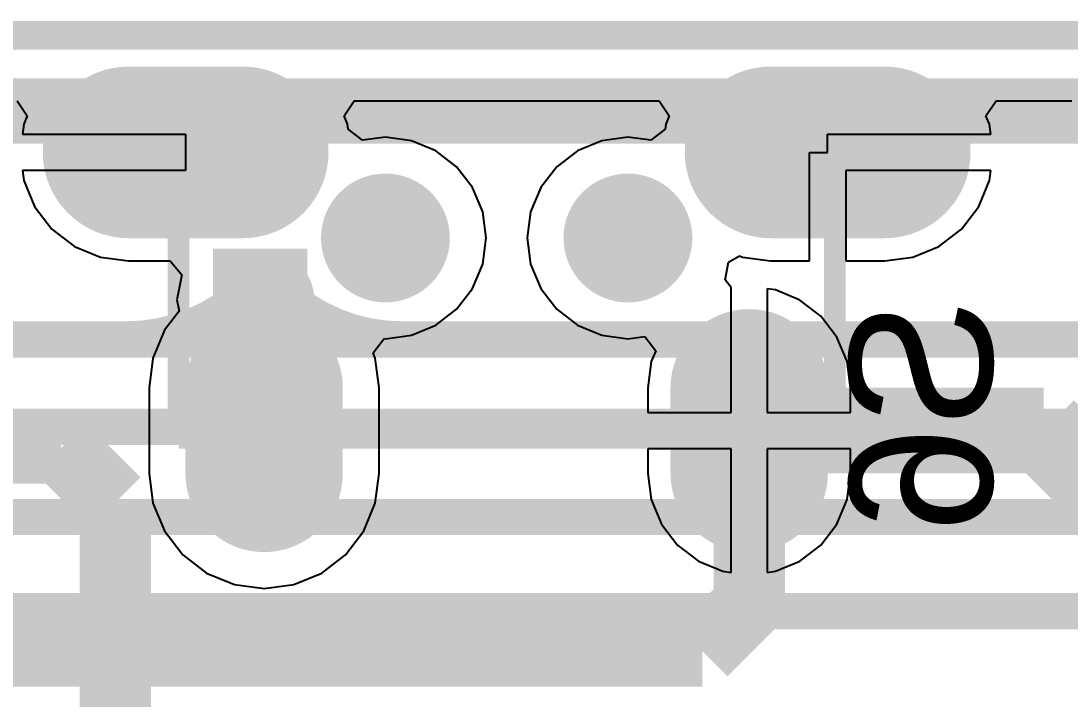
# Model space of a CAD drawing. Extents: x 81 to 196, y 150 to 213.
# Drawn here: x 114.26 to 121.62, y 208.38 to 213.14 of the extents above; entities that cross this region are included whole.
import ezdxf

# ---------------------------------------------------------------- set-up
doc = ezdxf.new("R2010")
doc.units = 0
doc.header["$MEASUREMENT"] = 0
for name, color, linetype in [('BOTTOMLAYER', 5, 'CONTINUOUS'), ('BOTTOMOVERLAY', 54, 'CONTINUOUS'), ('BOTTOMPASTE', 16, 'CONTINUOUS'), ('BOTTOMSOLDER', 6, 'CONTINUOUS'), ('KEEPOUTLAYER', 6, 'CONTINUOUS'), ('MULTILAYER', 9, 'CONTINUOUS'), ('TOPLAYER', 1, 'CONTINUOUS')]:
    doc.layers.add(name, color=color, linetype=linetype)

msp = doc.modelspace()

# ---------------------------------------------------------------- linework, layer by layer
at = {"layer": 'BOTTOMLAYER'}
for p, q in [((114.232246, 212.584515), (114.302804, 212.478917)), ((116.522729, 212.478917), (116.593287, 212.584515)), ((116.593287, 212.584515), (118.73227, 212.584515)), ((118.73227, 212.584515), (118.802828, 212.478917)), ((121.022748, 212.478917), (121.093306, 212.584515)), ((121.093306, 212.584515), (121.62328, 212.584515)), ((114.278174, 212.419456), (114.268979, 212.349621)), ((114.302804, 212.478917), (114.278174, 212.419456)), ((116.547359, 212.419456), (116.522729, 212.478917)), ((116.551908, 212.384907), (116.547359, 212.419456)), ((118.778195, 212.419451), (118.773646, 212.384889)), ((118.802828, 212.478917), (118.778195, 212.419451)), ((121.047381, 212.419451), (121.022748, 212.478917)), ((121.056575, 212.349616), (121.047381, 212.419451)), ((114.268979, 212.349621), (115.412766, 212.349621)), ((115.412766, 212.349621), (115.412766, 212.095621)), ((116.652665, 212.307592), (116.551908, 212.384907)), ((118.773646, 212.384889), (118.672889, 212.307574)), ((119.912788, 212.222616), (119.912788, 212.349616)), ((119.912788, 212.349616), (121.056575, 212.349616)), ((116.812781, 212.328674), (116.652665, 212.307592)), ((116.995517, 212.304615), (116.812781, 212.328674)), ((117.165801, 212.234081), (116.995517, 212.304615)), ((118.330038, 212.304597), (118.159754, 212.234064)), ((118.512773, 212.328656), (118.330038, 212.304597)), ((118.672889, 212.307574), (118.512773, 212.328656)), ((117.312026, 212.121879), (117.165801, 212.234081)), ((118.159754, 212.234064), (118.013528, 212.121862)), ((119.785788, 211.462109), (119.785788, 212.222616)), ((119.785788, 212.222616), (119.912788, 212.222616)), ((117.424228, 211.975654), (117.312026, 212.121879)), ((118.013528, 212.121862), (117.901326, 211.975636)), ((115.412766, 212.095621), (114.268979, 212.095621)), ((114.268979, 212.095621), (114.278174, 212.025786)), ((121.056575, 212.095616), (120.039788, 212.095616)), ((120.039788, 212.095616), (120.039788, 211.462109)), ((121.047381, 212.025781), (121.056575, 212.095616)), ((114.278174, 212.025786), (114.35415, 211.842368)), ((117.494761, 211.80537), (117.424228, 211.975654)), ((117.901326, 211.975636), (117.830793, 211.805352)), ((120.971404, 211.842363), (121.047381, 212.025781)), ((114.35415, 211.842368), (114.475009, 211.684862)), ((120.850546, 211.684857), (120.971404, 211.842363)), ((117.51882, 211.622635), (117.494761, 211.80537)), ((117.830793, 211.805352), (117.806734, 211.622617)), ((114.475009, 211.684862), (114.632514, 211.564004)), ((120.69304, 211.563999), (120.850546, 211.684857)), ((117.494761, 211.4399), (117.51882, 211.622635)), ((117.806734, 211.622617), (117.830793, 211.439882)), ((114.632514, 211.564004), (114.815933, 211.488028)), ((120.509622, 211.488022), (120.69304, 211.563999)), ((114.815933, 211.488028), (115.012767, 211.462114)), ((115.012767, 211.462114), (115.305213, 211.462114)), ((115.305213, 211.462114), (115.385784, 211.363941)), ((119.194169, 211.329285), (119.218946, 211.453849)), ((119.218946, 211.453849), (119.293935, 211.497144)), ((119.293935, 211.497144), (119.315954, 211.488022)), ((119.315954, 211.488022), (119.512789, 211.462109)), ((119.512789, 211.462109), (119.785788, 211.462109)), ((120.039788, 211.462109), (120.312787, 211.462109)), ((120.312787, 211.462109), (120.509622, 211.488022)), ((117.424228, 211.269615), (117.494761, 211.4399)), ((117.830793, 211.439882), (117.901326, 211.269598)), ((115.385784, 211.363941), (115.351029, 211.189217)), ((119.235774, 211.275064), (119.193706, 211.329887)), ((119.193706, 211.329887), (119.194169, 211.329285)), ((117.312026, 211.12339), (117.424228, 211.269615)), ((117.901326, 211.269598), (118.013528, 211.123372)), ((119.235774, 210.399617), (119.235774, 211.275064)), ((119.546556, 211.258495), (119.489774, 211.265971)), ((119.489774, 211.265971), (119.489774, 210.399617)), ((119.71781, 211.187558), (119.546556, 211.258495)), ((115.351029, 211.189217), (115.36678, 211.110037)), ((119.864873, 211.074716), (119.71781, 211.187558)), ((115.36678, 211.110037), (115.263986, 210.976075)), ((117.165801, 211.011188), (117.312026, 211.12339)), ((118.013528, 211.123372), (118.159754, 211.01117)), ((119.977715, 210.927655), (119.864873, 211.074716)), ((115.263986, 210.976075), (115.183377, 210.781466)), ((116.812781, 210.916596), (116.995517, 210.940655)), ((116.995517, 210.940655), (117.165801, 211.011188)), ((118.159754, 211.01117), (118.330038, 210.940637)), ((118.330038, 210.940637), (118.512773, 210.916578)), ((116.727519, 210.816886), (116.804831, 210.917643)), ((116.804831, 210.917643), (116.812781, 210.916596)), ((118.512773, 210.916578), (118.630621, 210.932095)), ((118.630621, 210.932095), (118.707936, 210.831338)), ((120.048653, 210.756398), (119.977715, 210.927655)), ((116.74219, 210.781466), (116.727519, 210.816886)), ((118.707936, 210.831338), (118.676895, 210.756398)), ((115.183377, 210.781466), (115.155881, 210.572624)), ((116.769685, 210.572624), (116.74219, 210.781466)), ((118.676895, 210.756398), (118.652699, 210.572617)), ((120.072849, 210.572617), (120.048653, 210.756398)), ((115.155881, 210.572624), (115.155881, 209.972625)), ((116.769685, 209.972625), (116.769685, 210.572624)), ((118.652699, 210.572617), (118.652699, 210.399617)), ((120.072849, 210.399617), (120.072849, 210.572617)), ((118.652699, 210.399617), (119.235774, 210.399617)), ((119.489774, 210.399617), (120.072849, 210.399617)), ((119.235774, 210.145617), (118.652699, 210.145617)), ((118.652699, 210.145617), (118.652699, 209.972618)), ((119.235774, 209.279264), (119.235774, 210.145617)), ((120.072849, 210.145617), (119.489774, 210.145617)), ((119.489774, 210.145617), (119.489774, 209.279264)), ((120.072849, 209.972618), (120.072849, 210.145617)), ((115.155881, 209.972625), (115.183377, 209.763784)), ((116.74219, 209.763784), (116.769685, 209.972625)), ((118.652699, 209.972618), (118.676895, 209.788836)), ((120.048653, 209.788836), (120.072849, 209.972618)), ((115.183377, 209.763784), (115.263986, 209.569174)), ((116.66158, 209.569174), (116.74219, 209.763784)), ((118.676895, 209.788836), (118.747832, 209.617579)), ((119.977715, 209.617579), (120.048653, 209.788836)), ((118.747832, 209.617579), (118.860674, 209.470518)), ((119.864873, 209.470518), (119.977715, 209.617579)), ((115.263986, 209.569174), (115.392218, 209.40206)), ((116.533348, 209.40206), (116.66158, 209.569174)), ((118.860674, 209.470518), (119.007738, 209.357676)), ((119.71781, 209.357676), (119.864873, 209.470518)), ((115.392218, 209.40206), (115.559332, 209.273828)), ((116.366234, 209.273828), (116.533348, 209.40206)), ((119.007738, 209.357676), (119.178992, 209.286739)), ((119.546556, 209.286739), (119.71781, 209.357676)), ((115.559332, 209.273828), (115.753942, 209.193219)), ((116.171624, 209.193219), (116.366234, 209.273828)), ((119.178992, 209.286739), (119.235774, 209.279264)), ((119.489774, 209.279264), (119.546556, 209.286739)), ((115.753942, 209.193219), (115.962783, 209.165723)), ((115.962783, 209.165723), (116.171624, 209.193219))]:
    msp.add_line(p, q, dxfattribs=at)
for points, const_width in [([(115.812766, 212.222621), (115.012767, 212.222621)], 1.000001), ([(120.312787, 212.222616), (119.512789, 212.222616)], 1.000001), ([(115.962783, 211.189217), (115.960774, 211.191226)], 0.249999), ([(115.962783, 210.272625), (115.962783, 211.189217)], 0.249999), ([(115.962783, 209.972625), (115.962783, 210.572624)], 0.900001), ([(119.362774, 209.972618), (119.362774, 210.572617)], 0.900001), ([(121.425983, 210.272617), (119.362774, 210.272617)], 0.599999), ([(121.955174, 209.743426), (121.425983, 210.272617)], 0.599999), ([(119.362774, 209.056026), (119.362774, 210.272617)], 0.499999), ([(114.538374, 210.149826), (112.047373, 210.149826)], 0.499999), ([(114.919374, 209.768826), (114.538374, 210.149826)], 0.499999), ([(114.919374, 208.727429), (114.919374, 209.768826)], 0.499999), ([(119.034177, 208.727429), (119.362774, 209.056026)], 0.499999), ([(114.919374, 208.727429), (111.889974, 208.727429)], 0.499999), ([(114.919374, 207.559026), (114.919374, 208.727429)], 0.499999), ([(119.034177, 208.727429), (114.919374, 208.727429)], 0.499999)]:
    msp.add_lwpolyline(points, dxfattribs=dict(at, const_width=const_width))
for points, const_width in [([(115.012767, 211.972621, 1), (115.012767, 212.47262, 1)], 0.499999), ([(115.812766, 211.972621, 1), (115.812766, 212.47262, 1)], 0.499999), ([(119.512789, 211.972616, 1), (119.512789, 212.472615, 1)], 0.499999), ([(120.312787, 211.972616, 1), (120.312787, 212.472615, 1)], 0.499999), ([(116.812781, 211.447634, 1), (116.812781, 211.797636, 1)], 0.349999), ([(118.512773, 211.447616, 1), (118.512773, 211.797618, 1)], 0.349999), ([(115.962783, 211.064218, 1), (115.962783, 211.314215, 1)], 0.249999), ([(115.962783, 211.126697, 1), (115.962783, 211.251696, 1)], 0.124998), ([(115.962783, 211.126697, 1), (115.962783, 211.251696, 1)], 0.124998), ([(115.962783, 211.126697, 1), (115.962783, 211.251696, 1)], 0.124998), ([(115.962783, 211.126697, 1), (115.962783, 211.251696, 1)], 0.124998), ([(115.962783, 211.126697, 1), (115.962783, 211.251696, 1)], 0.124998), ([(115.962783, 211.126697, 1), (115.962783, 211.251696, 1)], 0.124998), ([(115.962783, 211.126697, 1), (115.962783, 211.251696, 1)], 0.124998), ([(115.962783, 211.126697, 1), (115.962783, 211.251696, 1)], 0.124998), ([(115.962783, 211.126697, 1), (115.962783, 211.251696, 1)], 0.124998), ([(115.962783, 211.126697, 1), (115.962783, 211.251696, 1)], 0.124998), ([(115.874396, 211.038331, 1), (115.874396, 211.163329, 1)], 0.124998), ([(115.874396, 211.038331, 1), (115.874396, 211.163329, 1)], 0.124998), ([(115.874396, 211.038331, 1), (115.874396, 211.163329, 1)], 0.124998), ([(115.874396, 211.038331, 1), (115.874396, 211.163329, 1)], 0.124998), ([(115.874396, 211.038331, 1), (115.874396, 211.163329, 1)], 0.124998), ([(116.05117, 211.038331, 1), (116.05117, 211.163329, 1)], 0.124998), ([(116.05117, 211.038331, 1), (116.05117, 211.163329, 1)], 0.124998), ([(116.05117, 211.038331, 1), (116.05117, 211.163329, 1)], 0.124998), ([(116.05117, 211.038331, 1), (116.05117, 211.163329, 1)], 0.124998), ([(116.05117, 211.038331, 1), (116.05117, 211.163329, 1)], 0.124998), ([(115.962783, 210.347623, 1), (115.962783, 210.797625, 1)], 0.449999), ([(115.962783, 210.824943, 1), (115.962783, 210.949941, 1)], 0.124998), ([(115.962783, 210.824943, 1), (115.962783, 210.949941, 1)], 0.124998), ([(115.962783, 210.824943, 1), (115.962783, 210.949941, 1)], 0.124998), ([(115.962783, 210.824943, 1), (115.962783, 210.949941, 1)], 0.124998), ([(115.962783, 210.824943, 1), (115.962783, 210.949941, 1)], 0.124998), ([(115.962783, 210.824943, 1), (115.962783, 210.949941, 1)], 0.124998), ([(115.962783, 210.824943, 1), (115.962783, 210.949941, 1)], 0.124998), ([(115.962783, 210.824943, 1), (115.962783, 210.949941, 1)], 0.124998), ([(115.962783, 210.824943, 1), (115.962783, 210.949941, 1)], 0.124998), ([(115.962783, 210.824943, 1), (115.962783, 210.949941, 1)], 0.124998), ([(119.362774, 210.347616, 1), (119.362774, 210.797617, 1)], 0.449999), ([(115.779113, 210.778247, 1), (115.779113, 210.903246, 1)], 0.124998), ([(115.779113, 210.778247, 1), (115.779113, 210.903246, 1)], 0.124998), ([(115.779113, 210.778247, 1), (115.779113, 210.903246, 1)], 0.124998), ([(115.779113, 210.778247, 1), (115.779113, 210.903246, 1)], 0.124998), ([(115.779113, 210.778247, 1), (115.779113, 210.903246, 1)], 0.124998), ([(116.146453, 210.778247, 1), (116.146453, 210.903246, 1)], 0.124998), ([(116.146453, 210.778247, 1), (116.146453, 210.903246, 1)], 0.124998), ([(116.146453, 210.778247, 1), (116.146453, 210.903246, 1)], 0.124998), ([(116.146453, 210.778247, 1), (116.146453, 210.903246, 1)], 0.124998), ([(116.146453, 210.778247, 1), (116.146453, 210.903246, 1)], 0.124998), ([(115.962783, 209.747625, 1), (115.962783, 210.197626, 1)], 0.449999), ([(119.362774, 209.747617, 1), (119.362774, 210.197619, 1)], 0.449999), ([(119.221352, 209.706197, 1), (119.221352, 209.956194, 1)], 0.249999), ([(119.221352, 209.706197, 1), (119.221352, 209.956194, 1)], 0.249999), ([(119.221352, 209.706197, 1), (119.221352, 209.956194, 1)], 0.249999), ([(119.221352, 209.706197, 1), (119.221352, 209.956194, 1)], 0.249999), ([(119.221352, 209.706197, 1), (119.221352, 209.956194, 1)], 0.249999), ([(119.504196, 209.706197, 1), (119.504196, 209.956194, 1)], 0.249999), ([(119.504196, 209.706197, 1), (119.504196, 209.956194, 1)], 0.249999), ([(119.504196, 209.706197, 1), (119.504196, 209.956194, 1)], 0.249999), ([(119.504196, 209.706197, 1), (119.504196, 209.956194, 1)], 0.249999), ([(119.504196, 209.706197, 1), (119.504196, 209.956194, 1)], 0.249999), ([(119.362774, 209.364778, 1), (119.362774, 209.614775, 1)], 0.249999), ([(119.362774, 209.364778, 1), (119.362774, 209.614775, 1)], 0.249999), ([(119.362774, 209.364778, 1), (119.362774, 209.614775, 1)], 0.249999), ([(119.362774, 209.364778, 1), (119.362774, 209.614775, 1)], 0.249999), ([(119.362774, 209.364778, 1), (119.362774, 209.614775, 1)], 0.249999), ([(119.362774, 209.364778, 1), (119.362774, 209.614775, 1)], 0.249999), ([(119.362774, 209.364778, 1), (119.362774, 209.614775, 1)], 0.249999), ([(119.362774, 209.364778, 1), (119.362774, 209.614775, 1)], 0.249999), ([(119.362774, 209.364778, 1), (119.362774, 209.614775, 1)], 0.249999), ([(119.362774, 209.364778, 1), (119.362774, 209.614775, 1)], 0.249999)]:
    msp.add_lwpolyline(points, format="xyb", close=True, dxfattribs=dict(at, const_width=const_width))
for points, const_width in [([(115.962783, 211.189197, -0.247419), (115.779113, 210.840747)], 0.249999), ([(115.962783, 211.189197, -0.247419), (115.779113, 210.840747)], 0.249999), ([(115.962783, 211.189197, -0.247419), (115.779113, 210.840747)], 0.249999), ([(115.962783, 211.189197, -0.247419), (115.779113, 210.840747)], 0.249999), ([(115.962783, 211.189197, -0.247419), (115.779113, 210.840747)], 0.249999), ([(116.146453, 210.840747, -0.247419), (115.962783, 211.189197)], 0.249999), ([(116.146453, 210.840747, -0.247419), (115.962783, 211.189197)], 0.249999), ([(116.146453, 210.840747, -0.247419), (115.962783, 211.189197)], 0.249999), ([(116.146453, 210.840747, -0.247419), (115.962783, 211.189197)], 0.249999), ([(116.146453, 210.840747, -0.247419), (115.962783, 211.189197)], 0.249999), ([(115.874396, 211.10083, -0.198912), (115.962783, 210.887442)], 0.249999), ([(115.874396, 211.10083, -0.198912), (115.962783, 210.887442)], 0.249999), ([(115.874396, 211.10083, -0.198912), (115.962783, 210.887442)], 0.249999), ([(115.874396, 211.10083, -0.198912), (115.962783, 210.887442)], 0.249999), ([(115.874396, 211.10083, -0.198912), (115.962783, 210.887442)], 0.249999), ([(115.962783, 210.887442, -0.198912), (116.05117, 211.10083)], 0.249999), ([(115.962783, 210.887442, -0.198912), (116.05117, 211.10083)], 0.249999), ([(115.962783, 210.887442, -0.198912), (116.05117, 211.10083)], 0.249999), ([(115.962783, 210.887442, -0.198912), (116.05117, 211.10083)], 0.249999), ([(115.962783, 210.887442, -0.198912), (116.05117, 211.10083)], 0.249999), ([(119.221352, 209.831196, -0.198912), (119.362774, 209.489777)], 0.499999), ([(119.221352, 209.831196, -0.198912), (119.362774, 209.489777)], 0.499999), ([(119.221352, 209.831196, -0.198912), (119.362774, 209.489777)], 0.499999), ([(119.221352, 209.831196, -0.198912), (119.362774, 209.489777)], 0.499999), ([(119.221352, 209.831196, -0.198912), (119.362774, 209.489777)], 0.499999), ([(119.362774, 209.489777, -0.198912), (119.504196, 209.831196)], 0.499999), ([(119.362774, 209.489777, -0.198912), (119.504196, 209.831196)], 0.499999), ([(119.362774, 209.489777, -0.198912), (119.504196, 209.831196)], 0.499999), ([(119.362774, 209.489777, -0.198912), (119.504196, 209.831196)], 0.499999), ([(119.362774, 209.489777, -0.198912), (119.504196, 209.831196)], 0.499999)]:
    msp.add_lwpolyline(points, format="xyb", dxfattribs=dict(at, const_width=const_width))
msp.add_solid([(191.144774, 212.283426), (191.144774, 212.740626), (107.604174, 212.283426), (107.604174, 212.740626)], dxfattribs=at)
at = {"layer": 'BOTTOMOVERLAY', "const_width": 0.1524}
for points in [[(115.362774, 212.522625), (119.96278, 212.522636)], [(115.362779, 210.222625), (115.362774, 212.522625)], [(119.962773, 210.222627), (119.96278, 212.522636)], [(115.362779, 210.222625), (119.962773, 210.222627)]]:
    msp.add_lwpolyline(points, dxfattribs=at)
at = {"layer": 'BOTTOMPASTE'}
for points, const_width in [([(115.812766, 212.222621), (115.012767, 212.222621)], 1.000001), ([(120.312787, 212.222616), (119.512789, 212.222616)], 1.000001), ([(115.962783, 209.972625), (115.962783, 210.572624)], 0.900001), ([(119.362774, 209.972618), (119.362774, 210.572617)], 0.900001)]:
    msp.add_lwpolyline(points, dxfattribs=dict(at, const_width=const_width))
for points, const_width in [([(115.012767, 211.972621, 1), (115.012767, 212.47262, 1)], 0.499999), ([(115.812766, 211.972621, 1), (115.812766, 212.47262, 1)], 0.499999), ([(119.512789, 211.972616, 1), (119.512789, 212.472615, 1)], 0.499999), ([(120.312787, 211.972616, 1), (120.312787, 212.472615, 1)], 0.499999), ([(115.962783, 210.347623, 1), (115.962783, 210.797625, 1)], 0.449999), ([(119.362774, 210.347616, 1), (119.362774, 210.797617, 1)], 0.449999), ([(115.962783, 209.747625, 1), (115.962783, 210.197626, 1)], 0.449999), ([(119.362774, 209.747617, 1), (119.362774, 210.197619, 1)], 0.449999)]:
    msp.add_lwpolyline(points, format="xyb", close=True, dxfattribs=dict(at, const_width=const_width))
at = {"layer": 'BOTTOMSOLDER'}
for points, const_width in [([(115.812766, 212.222621), (115.012767, 212.222621)], 1.203201), ([(120.312787, 212.222616), (119.512789, 212.222616)], 1.203201), ([(115.962783, 209.972625), (115.962783, 210.572624)], 1.103201), ([(119.362774, 209.972618), (119.362774, 210.572617)], 1.103201)]:
    msp.add_lwpolyline(points, dxfattribs=dict(at, const_width=const_width))
for points, const_width in [([(115.012767, 211.921821, 1), (115.012767, 212.52342, 1)], 0.601599), ([(115.812766, 211.921821, 1), (115.812766, 212.52342, 1)], 0.601599), ([(119.512789, 211.921816, 1), (119.512789, 212.523415, 1)], 0.601599), ([(120.312787, 211.921816, 1), (120.312787, 212.523415, 1)], 0.601599), ([(116.812781, 211.396834, 1), (116.812781, 211.848436, 1)], 0.451599), ([(118.512773, 211.396816, 1), (118.512773, 211.848418, 1)], 0.451599), ([(115.962783, 211.013418, 1), (115.962783, 211.365015, 1)], 0.351599), ([(115.962783, 210.296823, 1), (115.962783, 210.848425, 1)], 0.551599), ([(119.362774, 210.296816, 1), (119.362774, 210.848417, 1)], 0.551599), ([(115.962783, 209.696825, 1), (115.962783, 210.248426, 1)], 0.551599), ([(119.362774, 209.696817, 1), (119.362774, 210.248419, 1)], 0.551599)]:
    msp.add_lwpolyline(points, format="xyb", close=True, dxfattribs=dict(at, const_width=const_width))
at = {"layer": 'KEEPOUTLAYER', "const_width": 0.2}
msp.add_lwpolyline([(144.865227, 213.043331), (106.715174, 213.043331)], dxfattribs=at)
at = {"layer": 'MULTILAYER', "const_width": 0.249999}
msp.add_lwpolyline([(115.962783, 211.064218, 1), (115.962783, 211.314215, 1)], format="xyb", close=True, dxfattribs=at)
at = {"layer": 'TOPLAYER', "const_width": 0.254}
for points in [[(115.875808, 211.276192, -0.198912), (114.996156, 210.911826)], [(115.875808, 211.276192, -0.198912), (114.996156, 210.911826)], [(115.875808, 211.276192, -0.198912), (114.996156, 210.911826)], [(115.875808, 211.276192, -0.198912), (114.996156, 210.911826)], [(115.875808, 211.276192, -0.198912), (114.996156, 210.911826)], [(116.929411, 210.911826, -0.198912), (116.049758, 211.276192)], [(116.929411, 210.911826, -0.198912), (116.049758, 211.276192)], [(116.929411, 210.911826, -0.198912), (116.049758, 211.276192)], [(116.929411, 210.911826, -0.198912), (116.049758, 211.276192)], [(116.929411, 210.911826, -0.198912), (116.049758, 211.276192)], [(116.055414, 211.096586, -0.198912), (115.609365, 210.911826)], [(116.055414, 211.096586, -0.198912), (115.609365, 210.911826)], [(116.055414, 211.096586, -0.198912), (115.609365, 210.911826)], [(116.055414, 211.096586, -0.198912), (115.609365, 210.911826)], [(116.055414, 211.096586, -0.198912), (115.609365, 210.911826)], [(116.316201, 210.911826, -0.198912), (115.870152, 211.096586)], [(116.316201, 210.911826, -0.198912), (115.870152, 211.096586)], [(116.316201, 210.911826, -0.198912), (115.870152, 211.096586)], [(116.316201, 210.911826, -0.198912), (115.870152, 211.096586)], [(116.316201, 210.911826, -0.198912), (115.870152, 211.096586)], [(115.702989, 210.911826, -0.198912), (115.690546, 210.91698)], [(115.702989, 210.911826, -0.198912), (115.690546, 210.91698)], [(115.702989, 210.911826, -0.198912), (115.690546, 210.91698)], [(115.702989, 210.911826, -0.198912), (115.690546, 210.91698)], [(115.702989, 210.911826, -0.198912), (115.690546, 210.91698)], [(116.23502, 210.91698, -0.198912), (116.222577, 210.911826)], [(116.23502, 210.91698, -0.198912), (116.222577, 210.911826)], [(116.23502, 210.91698, -0.198912), (116.222577, 210.911826)], [(116.23502, 210.91698, -0.198912), (116.222577, 210.911826)], [(116.23502, 210.91698, -0.198912), (116.222577, 210.911826)]]:
    msp.add_lwpolyline(points, format="xyb", dxfattribs=at)
at = {"layer": 'TOPLAYER'}
for points, const_width in [([(115.962783, 211.064218, 1), (115.962783, 211.314215, 1)], 0.249999), ([(115.875808, 211.212692, 1), (115.875808, 211.339692, 1)], 0.127), ([(115.875808, 211.212692, 1), (115.875808, 211.339692, 1)], 0.127), ([(115.875808, 211.212692, 1), (115.875808, 211.339692, 1)], 0.127), ([(115.875808, 211.212692, 1), (115.875808, 211.339692, 1)], 0.127), ([(115.875808, 211.212692, 1), (115.875808, 211.339692, 1)], 0.127), ([(116.049758, 211.212692, 1), (116.049758, 211.339692, 1)], 0.127), ([(116.049758, 211.212692, 1), (116.049758, 211.339692, 1)], 0.127), ([(116.049758, 211.212692, 1), (116.049758, 211.339692, 1)], 0.127), ([(116.049758, 211.212692, 1), (116.049758, 211.339692, 1)], 0.127), ([(116.049758, 211.212692, 1), (116.049758, 211.339692, 1)], 0.127), ([(115.870152, 211.033086, 1), (115.870152, 211.160086, 1)], 0.127), ([(115.870152, 211.033086, 1), (115.870152, 211.160086, 1)], 0.127), ([(115.870152, 211.033086, 1), (115.870152, 211.160086, 1)], 0.127), ([(115.870152, 211.033086, 1), (115.870152, 211.160086, 1)], 0.127), ([(115.870152, 211.033086, 1), (115.870152, 211.160086, 1)], 0.127), ([(116.055414, 211.033086, 1), (116.055414, 211.160086, 1)], 0.127), ([(116.055414, 211.033086, 1), (116.055414, 211.160086, 1)], 0.127), ([(116.055414, 211.033086, 1), (116.055414, 211.160086, 1)], 0.127), ([(116.055414, 211.033086, 1), (116.055414, 211.160086, 1)], 0.127), ([(116.055414, 211.033086, 1), (116.055414, 211.160086, 1)], 0.127), ([(114.996156, 210.848326, 1), (114.996156, 210.975326, 1)], 0.127), ([(114.996156, 210.848326, 1), (114.996156, 210.975326, 1)], 0.127), ([(114.996156, 210.848326, 1), (114.996156, 210.975326, 1)], 0.127), ([(114.996156, 210.848326, 1), (114.996156, 210.975326, 1)], 0.127), ([(114.996156, 210.848326, 1), (114.996156, 210.975326, 1)], 0.127), ([(115.609365, 210.848326, 1), (115.609365, 210.975326, 1)], 0.127), ([(115.609365, 210.848326, 1), (115.609365, 210.975326, 1)], 0.127), ([(115.609365, 210.848326, 1), (115.609365, 210.975326, 1)], 0.127), ([(115.609365, 210.848326, 1), (115.609365, 210.975326, 1)], 0.127), ([(115.609365, 210.848326, 1), (115.609365, 210.975326, 1)], 0.127), ([(115.690546, 210.85348, 1), (115.690546, 210.98048, 1)], 0.127), ([(115.690546, 210.85348, 1), (115.690546, 210.98048, 1)], 0.127), ([(115.690546, 210.85348, 1), (115.690546, 210.98048, 1)], 0.127), ([(115.690546, 210.85348, 1), (115.690546, 210.98048, 1)], 0.127), ([(115.690546, 210.85348, 1), (115.690546, 210.98048, 1)], 0.127), ([(115.702989, 210.848326, 1), (115.702989, 210.975326, 1)], 0.127), ([(115.702989, 210.848326, 1), (115.702989, 210.975326, 1)], 0.127), ([(115.702989, 210.848326, 1), (115.702989, 210.975326, 1)], 0.127), ([(115.702989, 210.848326, 1), (115.702989, 210.975326, 1)], 0.127), ([(115.702989, 210.848326, 1), (115.702989, 210.975326, 1)], 0.127), ([(116.222577, 210.848326, 1), (116.222577, 210.975326, 1)], 0.127), ([(116.222577, 210.848326, 1), (116.222577, 210.975326, 1)], 0.127), ([(116.222577, 210.848326, 1), (116.222577, 210.975326, 1)], 0.127), ([(116.222577, 210.848326, 1), (116.222577, 210.975326, 1)], 0.127), ([(116.222577, 210.848326, 1), (116.222577, 210.975326, 1)], 0.127), ([(116.23502, 210.85348, 1), (116.23502, 210.98048, 1)], 0.127), ([(116.23502, 210.85348, 1), (116.23502, 210.98048, 1)], 0.127), ([(116.23502, 210.85348, 1), (116.23502, 210.98048, 1)], 0.127), ([(116.23502, 210.85348, 1), (116.23502, 210.98048, 1)], 0.127), ([(116.23502, 210.85348, 1), (116.23502, 210.98048, 1)], 0.127), ([(116.316201, 210.848326, 1), (116.316201, 210.975326, 1)], 0.127), ([(116.316201, 210.848326, 1), (116.316201, 210.975326, 1)], 0.127), ([(116.316201, 210.848326, 1), (116.316201, 210.975326, 1)], 0.127), ([(116.316201, 210.848326, 1), (116.316201, 210.975326, 1)], 0.127), ([(116.316201, 210.848326, 1), (116.316201, 210.975326, 1)], 0.127), ([(116.929411, 210.848326, 1), (116.929411, 210.975326, 1)], 0.127), ([(116.929411, 210.848326, 1), (116.929411, 210.975326, 1)], 0.127), ([(116.929411, 210.848326, 1), (116.929411, 210.975326, 1)], 0.127), ([(116.929411, 210.848326, 1), (116.929411, 210.975326, 1)], 0.127), ([(116.929411, 210.848326, 1), (116.929411, 210.975326, 1)], 0.127)]:
    msp.add_lwpolyline(points, format="xyb", close=True, dxfattribs=dict(at, const_width=const_width))
at = {"layer": 'TOPLAYER', "const_width": 0.254}
for points in [[(142.757774, 210.911826), (109.051974, 210.911826)], [(130.184774, 210.298424), (109.530772, 210.298424)], [(122.894974, 209.667226), (109.940974, 209.667226)], [(130.311774, 209.006826), (110.372774, 209.006826)]]:
    msp.add_lwpolyline(points, dxfattribs=at)
at = {"layer": 'TOPLAYER'}
msp.add_solid([(116.265574, 210.835626), (116.265574, 211.546826), (115.605174, 210.835626), (115.605174, 211.546826)], dxfattribs=at)

# ---------------------------------------------------------------- texts
at = {"layer": 'BOTTOMOVERLAY', "text_generation_flag": 2}
msp.add_text('S6', height=1.000001, rotation=90, dxfattribs=at).set_placement((121.066375, 211.195018))

doc.saveas('drawing.dxf')
